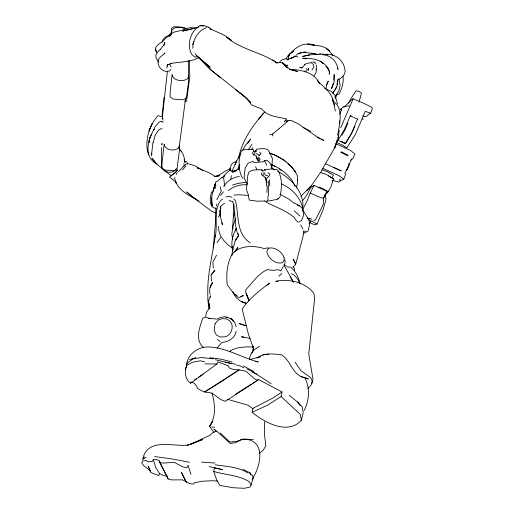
<?xml version="1.0" encoding="UTF-8"?>
<svg xmlns="http://www.w3.org/2000/svg" width="514" height="514" viewBox="0 0 514 514"><rect width="100%" height="100%" fill="white"/><g stroke="black" fill="none" stroke-linecap="round" stroke-linejoin="round"><path stroke-width="0.77" d="M161.621 147.518L161.602 166.478C162.514 172.967 173.359 174.458 176.289 168.727M263.181 175.37L263.187 172.691M213.535 190.97L213.561 189.57L216.021 181.487L217.499 181.23L221.99 177.362M300.054 283.747C298.666 277.656 295.736 270.942 290.474 267.126L286.773 266.907M224.534 203.171L220.705 206.281L220.455 216.651L222.427 224.869L222.061 222.748M339.503 123.007L339.568 120.784M220.705 206.281L220.455 216.651L219.349 210.464M316.341 69.422L316.476 65.066M215.861 207.592L215.565 221.399L213.246 247.921M261.677 173.07L261.568 174.85L265.083 177.291L267.113 182.425M266.856 192.487L267.254 186.049M288.386 59.406L288.56 56.701L289.832 53.996L293.854 50.391L291.252 52.993C296.713 45.785 305.702 41.833 314.459 45.2L307.7 44.146C315.069 45.945 324.43 44.622 329.577 51.278L326.692 48.785L329.249 50.873L332.924 55.518M302.9 207.058C303.838 191.137 290.558 178.165 277.631 171.194M233.973 204.032L233.215 214.081L233.613 217.139M218.585 226.333L218.823 230.638L220.609 236.202M151.591 154.091L152.941 142.532M231.949 255.49L232.514 250.138L235.283 240.655L238.483 235.797L238.143 233.594M162.006 116.318L164.075 97.313M170.924 34.477L171.612 28.186L174.445 26.677L184.192 27.448L186.563 29.054M162.173 118.965L167.403 71.228M171.483 33.937L171.657 32.363A7.858 4.748 7.8 0 1 171.907 31.148M271.655 168.695L272.446 158.73L269.683 152.549L267.563 149.362L263.528 148.514L256.447 149.195L255.329 151.99L255.991 150.782L254.899 151.964L253.678 151.444M179.129 147.524L185.638 98.001M188.336 77.479L188.677 74.89L188.24 60.517M213.394 190.848L215.225 183.761C212.835 190.925 210.393 198.436 212.237 206.024L211.691 197.582M192.769 48.335C192.994 39.514 198.031 30.48 206.673 27.531M162.109 42.392C162.263 37.548 167.86 36.404 170.982 33.937L169.267 35.138L173.706 32.183L182.419 30.133L186.293 28.623L190.501 27.608L195.281 27.987M338.623 134.906L339.311 130.177M333.817 80.049L334.196 74.472L334.177 81.732L331.485 88.704L333.31 83.48M151.501 155.96L151.906 153.32M269.464 176.026L269.811 173.995L267.929 172.62M257.045 380.341L258.375 379.454L282.058 391.957L273.172 397.855L252.862 408.431L252.181 412.267C264.479 422.572 288.142 435.442 301.397 420.169L303.196 412.697L302.283 406.979L297.657 402.07L289.215 395.35M216.497 205.915L216.805 204.084M309.762 223.718L308.092 231.069L305.849 231.904L303.466 230.78L303.832 232.611L303.132 235.958L295.704 264.299L293.044 267.119L293.096 266.451L294.368 268.462L294.554 270.615M338.039 137.534L338.732 135.349L338.186 138.568L334.569 148.475L337.576 138.992M337.428 81.797L337.769 79.882L338.385 79.381M230.69 179.425L231.371 175.64M325.998 88.768L326.827 84.206L328.298 81.161L326.454 85.382M296.482 187.951L297.497 182.476L297.381 175.717C292.273 164.461 281.209 157.001 269.786 153.146M238.515 158.306C241.946 140.72 252.824 125.133 264.678 112.097M336.888 84.572L337.203 83.075M267.704 198.038L268.379 194.896L268.327 180.96M252.181 412.267L267.614 405.161L281.081 396.532L282.058 391.957M162.148 143.245L161.826 144.717L161.737 143.933M155.536 49.138L156.083 51.002L155.536 49.138L156.005 47.025L157.49 45.129L163.092 40.998L166.799 37.008L171.014 35.151L169.44 36.417M249.836 473.49L252.413 475.456L253.235 477.808L251.089 485.075L249.926 487.105L244.323 488.3L233.459 487.767L219.825 485.415L216.934 480.436L213.676 471.454L214.492 467.766L222.658 469.732L209.185 466.551M297.323 180.665L297.651 179.187M337.589 135.092C339.555 124.516 344.181 107.876 332.924 101.117M312.075 383.405L313.02 379.377L308.76 353.947L314.497 299.758L314.131 294.008C306.922 282.494 288.386 278.37 275.812 281.286L278.125 281.357M186.402 366.424C186.569 355.129 197.17 346.911 207.964 346.956C225.89 347.297 241.304 357.558 258.253 361.952L255.477 361.374M183.781 164.159L183.941 163.491M308.278 69.917L308.651 68.356L308.111 70.489M237.474 169.903L239.826 164.268M205.677 316.213L206.699 312.043L209.577 307.815L208.761 302.714L209.885 308.394C208.196 304.262 207.862 299.463 210.785 295.788L210.367 297.124M215.16 188.4L215.899 185.419M234.705 212.507L233.215 218.386L232.701 227.458L233.08 228.903M229.61 170.693L230.195 168.419L229.976 170.719L230.214 167.705L231.409 164.461L233.51 162.469L236.157 161.589M337.017 94.146L335.398 98.45M164.056 45.161L164.833 42.366L163.863 44.943L160.143 49.672L160.606 49.177L157.477 52.132L155.87 54.85L156.031 57.966L158.755 62.175M249.335 359.222L250.543 354.994L253.71 349.957L259.506 346.391M284.139 265.847L285.109 262.461L284.897 259.609M362.852 115.811L365.274 116.588L366.855 116.273L368.03 114.828L370.555 113.26L372.316 108.814L371.75 107.342L363.918 103.359L352.758 98.72L343.763 107.432M153.243 142.667L155.183 135.182L158.787 129.856L160.882 128.802L162.212 128.789M253.762 347.162L251.944 353.015L253.71 349.957M300.889 196.303L311.182 185.959L320.46 172.486L321.012 172.524L321.205 171.091L334.363 148.456L337.062 140.695M338.019 137.636L338.732 135.349M258.375 379.454L257.437 380.527L254.064 378.458L246.026 371.294L238.939 369.932L233.536 369.476L229.083 367.94L228.608 365.949L217.724 361.811L216.959 363.996L190.63 383.219C183.903 378.734 184.558 369.296 187.552 362.755L192.988 358.945L201.321 357.532L213.406 358.849M236.189 331.17C235.084 338.09 228.46 341.919 221.945 342.42L217.133 348.062M359.08 102.125L361.438 93.124L359.459 91.531L356.491 90.817L355.926 90.991L352.456 96.234L348.466 103.025M340.866 110.06L341.341 108.647L340.872 109.591M238.849 169.247L239.363 167.776M185.316 369.874L186.968 365.216L192.185 362.364L200.492 360.783L204.649 361.888M192.583 44.795L193.727 41.647M220.5 201.359L220.879 200.338L222.588 199.111M323.499 198.096L324.764 194.633M336.426 86.815L335.301 89.886L337.325 85.24L337.769 79.882C342.016 78.314 346.16 74.029 344.907 69.172M235.669 218.63L232.964 225.884L231.814 234.178L232.694 239.672M313.624 220.545L315.423 219.96L321.867 207.341L323.512 203.55L323.679 198.552L327.032 191.433L313.983 185.406L310.578 187.796L306.8 195.121L302.669 200.563M286.195 59.129C287.14 55.602 290.179 53.205 293.173 51.4M217.718 481.091L212.982 480.751L202.812 481.175L194.298 482.774L193.219 484.169L189.833 483.693L182.425 479.851L171.772 479.909L168.129 478.984L159.334 460.994L156.513 459.4L153.294 459.702L155.787 467.644L159.591 473.516L158.813 475.566L150.878 472.591L148.167 466.192L149.908 469.642M166.722 67.912L167.66 65.477M308.464 219.793L309.312 218.264L311.921 219.298M235.457 230.773L236.202 228.852M341.527 109.9L339.568 114.204M353.131 98.836L340.692 127.857M306.55 71.208L307.295 69.371L306.055 68.497M238.56 169.549L239.351 167.603M283.253 266.528L280.824 270.846L278.376 269.721L273.037 270.377L267.351 269.625C258.413 273.442 252.734 282.636 245.975 289.427L245.724 292.614L249.136 300.439L246.232 293.578L248.872 300.741M155.042 126.72L153.641 130.113L154.059 129.245C148.006 139.519 143.085 157.637 157.053 163.889L153.692 161.621L171.117 175.762M304.037 410.609C309.37 400.554 310.186 387.929 304.808 377.739C292.402 375.67 291.136 360.558 281.492 354.827C273.307 353.812 263.823 352.617 256.916 358.117M313.983 185.406L310.257 192.994L317.742 196.457L323.679 198.552M347.933 123.142L344.978 130.042L341.816 135.31M310.597 222.992L314.761 224.907L316.977 224.033L322.882 210.329L326.03 199.393L325.163 194.722M216.837 199.753L221.444 190.546L220.699 189.634L220.365 186.768M353.516 117.353L350.375 115.701L344.341 129.554L338.122 140.264L345.53 143.702L351.833 133.03L354.866 126.123M346.359 170.179L347.258 169.626L349.398 164.769L348.62 163.696M332.667 180.42L338.899 182.149L340.576 180.658L339.426 179.752L341.11 180.35L343.802 179.315L345.607 174.349L344.83 173.501L351.756 158.665M272.195 135.992L273.037 134.096M214.113 187.88L214.743 186.466M232.039 171.194L236.87 160.625L240.43 154.213M235.097 164.493L236.87 160.625M289.832 53.996L288.56 56.701M176.283 174.503L177.24 172.473M210.149 287.499L212.513 282.572C209.744 285.912 209.063 290.159 210.091 294.297M218.527 217.133L220.14 213.811M153.294 459.702L152.562 461.186L147.916 461.855L146.22 460.39L142.918 461.045L141.684 462.793L143.528 465.543L150.602 471.017M150.313 136.949L149.638 138.305L149.034 142.487L149.356 138.825L151.386 134.79M190.63 383.219L191.221 382.037L194.247 383.264L196.901 386.496L197.421 388.359L200.833 390.441L204.636 391.989L211.8 393.03L220.802 399.545L225.325 401.318L257.437 380.527M236.286 228.235C232.829 234.827 230.58 242.775 232.604 250.106M302.309 210.406L307.25 200.595L310.257 192.994M253.119 152.041L252.458 153.313L253.897 154.817L256.242 156.108L257.379 159.424L258.709 161.589L260.033 159.301L259.422 157.837M272.439 168.746L270.023 163.079L267.151 160.368L264.485 160.387L263.785 161.692L254.044 162.585L252.939 161.338L248.159 163.163L245.133 168.155L244.047 178.005L246.707 182.791M304.487 71.909L305.123 70.746M216.529 255.252L212.886 261.909L213.316 267.987M252.098 479.89L253.235 477.808M253.016 477.84C260.103 466.673 265.944 442.76 247.337 439.444L240.661 439.817L235.81 442.644L230.388 443.454C224.689 438.68 219.741 433.353 213.927 429.023L215.938 430.95M235.887 250.89L237.789 247.491L234.455 252.13M242.711 150.133L245.416 145.327L250.536 139.198L247.767 143.335M219.651 201.719C213.644 212.198 217.897 225.203 215.193 236.562L215.366 235.348C212.802 253.543 208.009 271.45 207.752 289.935L207.849 299.803L208.928 308.824M312.011 70.026L313.958 66.685L313.347 64.263L311.702 63.312M309.576 223.41L310.533 221.772L308.561 220.692M251.796 149.568L252.882 147.717M326.506 193.283L327.457 192.756L330.99 186.768L333.066 180.073L332.571 180.375M314.041 75.905L315.802 72.982L316.341 70.945L316.001 69.191M268.379 198.77L266.837 201.302L277.014 199.4L279.873 197.337C281.923 188.22 282.559 178.352 277.778 169.928L272.638 168.997L264.665 169.44L263.978 170.577L262.648 171.149M224.952 175.351L223.584 177.6L224.483 184.346M310.058 187.064L306.415 190.797L311.182 185.959M332.802 93.33L334.935 89.854L333.413 92.006M279.777 62.162C281.074 59.592 284.248 58.847 286.934 58.731M166.928 65.972L167.975 64.385M248.493 149.542L251.995 144.267M235.283 240.655L238.483 235.797C233.484 224.939 236.434 212.353 232.566 201.257M301.936 67.906L299.9 67.405L301.936 67.906L305.027 64.546M217.004 242.672L221.155 236.768L224.085 240.841L227.875 244.863L232.649 248.217M172.023 30.14C174.837 26.002 181.217 26.702 185.027 29.035M258.671 119.299L263.464 113.074M211.061 275.022L214.878 270.351L211.061 275.022L211.466 281.184M222.087 177.96C224.284 175.197 226.841 172.537 229.655 170.513L231.84 171.001M220.525 195.448L223.429 191.825M142.551 459.998L143.708 458.559L146.143 457.479M334.698 97.159L338.925 90.862L340.069 85.395L338.771 78.687M182.457 169.986L185.882 165.983M170.944 69.416L169.704 70.842C161.627 74.106 153.93 62.644 160.567 56.791M286.632 65.927L287.377 65.072L286.144 65.991M307.957 388.52L311.221 384.793L312.146 381.073L310.681 377.546L301.114 370.845L295.049 362.184M144.428 456.875L142.751 458.784C147.91 437.298 173.019 446.942 188.175 445.085M309.075 223.307L310.533 221.772M253.286 155.132L254.751 153.551M155.569 126.206L158.865 122.383L160.747 121.265L162.154 121.85M340.371 109.585L343.281 106.771L349.404 105.807M308.573 218.977L309.312 218.264M266.04 178.923L267.833 177.202M284.589 65.773L285.688 64.725M296.282 55.281L298.403 53.327L301.525 52.666M178.544 171.47C181.808 169.26 183.305 164.975 187.186 163.645L187.649 164.062M183.652 166.305L185.56 164.583M286.137 66.248L287.095 65.4M288.181 120.822L279.038 128.744M259.255 453.509L263.213 450.213L265.828 445.856L264.633 436.052L264.421 421.737M278.749 276.217L281.826 273.666M228.479 190.578C233.33 186.383 240.353 184.173 246.675 184.847M266.657 285.508L269.561 283.15C259.435 290.519 249.29 298.615 242.152 309.1L248.403 334.094L253.743 349.102M278.98 128.898L272.304 134.141L269.657 134.739M286.247 120.167L284.422 121.587L286.664 119.042C278.235 116.819 267.633 116.665 261.87 109.064L251.629 104.946L246.958 98.791L244.304 96.272L210.888 69.917L196.772 55.698L210.239 67.205L200.614 59.373L196.316 55.486L194.973 53.43M208.665 27.268L204.913 25.809L199.997 25.7C190.373 31.187 186.64 44.339 191.504 54.169L194.825 57.157L197.877 56.701M160.966 56.456L164.93 53.257L164.512 52.981M199.214 57.401C190.591 62.412 179.855 61.635 170.288 63.614M224.914 185.554L223.77 186.389C227.149 180.864 232.964 177.118 239.44 176.508M258.613 155.986L261.022 153.654L259.743 152.118M304.629 64.623L306.472 63.318M185.65 161.672L186.145 161.325L185.117 161.929M170.866 175.884L175.563 172.216L177.658 169.89L175.158 172.749L169.453 177.073L172.408 179.283L173.173 179.129M251.057 384.35L235.598 394.206M252.387 383.457L255.715 381.234M194.536 379.859L196.521 378.548M198.507 377.237L203.146 374.186M350.664 160.162L352.893 158.704L354.943 154.046L350.439 150.377L336.111 143.753M184.648 162.739L185.104 162.456L184.179 159.263L184.577 161.088C184.481 156.333 182.464 151.848 178.917 148.674M293.282 57.35L295.704 55.981M277.56 199.098L278.652 198.488M298.737 222.067L301.493 220.615L303.71 214.91L302.534 208.588L299.527 205.767L294.509 203.094M295.267 56.135L290.77 58.455L292.62 57.619L288.277 59.149M298.75 53.861L300.78 52.897L305.734 51.908M167.191 65.15L171.001 63.402M190.334 444.43L209.821 435.339L212.995 432.486L216.105 431.33M258.33 357.564L260.367 356.652L249.573 359.633M230.317 168.888C224.875 170.571 220.872 174.805 215.443 176.527L214.325 176.43L219.504 175.724L215.443 176.527L208.883 172.678L197.106 167.789L199.156 168.849M232.501 172.28L236.318 170.609L233.215 171.978L231.872 171.419L236.922 169.774M190.347 444.488L202.458 439.573L187.096 445.252L188.31 445.13M230.49 350.574L237.05 347.991L245.229 346.924L253.511 346.937M205.728 316.99L202.67 318.179C199.631 327.733 194.62 339.825 203.64 347.747M229.244 351.64L230.747 351.094M240.725 296.527L243.392 295.589L239.395 297.548L237.571 296.925L232.174 291.432L227.233 284.756C226.096 274.2 227.053 262.236 232.874 253.068C240.828 245.242 254.051 245.396 264.048 248.525L268.565 247.806M189.505 359.768L195.853 357.603M232.476 185.111L237.776 183.459L244.523 182.399L247.24 182.984L247.247 184.333M303.209 233.292L305.914 232.579M198.642 27.101L182.605 31.091L192.756 28.823M346.05 169.89L347.258 169.626M309.775 54.934L302.618 56.444L309.023 54.895L320.71 54.208M226.006 196.952L228.711 196.393L231.872 197.203M307.199 63.383L312.094 62.412M225.858 317.453L227.329 317.189L229.886 318.507M287.352 59.952L288.444 59.759L287.024 59.001M262.551 354.859L268.552 354.133M327.572 191.786L328.382 191.69L322.792 188.593L318.802 187.057M254.224 151.386L256.57 151.2M233.992 195.089L238.702 194.774L248.275 195.404M298.081 205.857L299.527 205.767L297.503 204.99M213.111 191.998L211.646 192.069C210.046 196.778 209.262 202.484 212.121 206.866L216.33 208.986M322.548 54.76C332.532 52.389 342.844 58.307 344.733 68.69M323.21 54.747L326.859 54.619L319.535 53.732M216.959 363.996L205.002 363.873M211.774 427.121L214.685 427.038M265.018 201.006L257.533 201.192L249.496 200.145L248.532 197.524L248.333 194.742L246.437 189.364L247.819 175.377L248.892 172.106L252.001 170.314L256.428 169.8L261.799 169.774L262.526 170.892M199.997 25.7L203.801 25.816M336.567 94.499L339.246 93.978C341.791 88.408 344.059 82.324 342.941 76.117M287.326 120.449L291.624 120.623L298.679 124.099L316.669 136.57L323.814 140.354L321.006 139.275M324.238 54.568L327.367 54.722M253.267 439.573L243.321 438.995L236.601 441.507L229.777 442.027L220.262 432.981M184.693 101.213L186.543 101.342L189.814 76.721L189.313 60.755M201.527 462.105L214.891 463.043M245.724 303.125L242.03 301.795L245.724 303.125C239.82 301.782 234.872 297.51 232.791 291.798M362.28 119.036L363.321 119.158M154.624 456.567L172.897 459.079L189.383 462.253M326.127 192.596L327.457 192.756M303.742 52.21L317.71 54.266M159.334 460.994L159.745 462.632L163.317 463.082L174.278 462.292L182.598 466.821L186.82 467.779L188.124 465.318L190.887 474.364M209.892 357.712L220.75 359.113L232.065 361.959M215.398 359.729L231.326 363.636M215.122 464.791C226.263 466.461 238.316 466.853 248.114 473.073M370.555 113.26L365.293 111.281L355.315 134.649L346.828 147.82L341.733 144.742L337.216 142.731M208.735 318.282L217.461 319.149L220.307 317.498L225.171 316.669L227.895 317.723M289.684 69.268C301.371 69.878 313.437 71.941 319.644 83.242L318.641 82.24M306.383 58.898L302.727 58.313C313.238 57.799 326.249 60.549 329.602 72.127L329.217 74.222L329.506 71.433L329.602 72.127L327.187 67.199L327.861 68.478M168.129 478.984L166.922 476.176L163.619 475.636L159.591 473.516M243.835 337.165L241.516 336.779L250.01 338.379M225.081 362.055L235.849 364.259M322.747 54.606C330.92 55.216 337.075 61.59 338.026 69.531L337.306 68.24M213.676 471.454C225.595 475.058 238.714 475.032 249.515 481.843L251.089 485.075M232.277 201.533L229.096 200.499M312.923 61.815L315.043 62.342M289.735 69.499L297.754 71.51L289.999 69.339L282.514 62.811L275.845 62.329L277.13 63.068C261.568 52.197 241.432 49.794 226.635 37.259L231.628 40.677C225.511 34.534 217.287 32.388 209.898 28.79L211.177 29.491L209.911 27.929L208.588 27.21M311.407 53.064L316.046 54.253M236.633 365.049L240.417 366.058L243.912 367.831M206.101 317.267L210.149 318.686M227.284 399.237L247.96 405.199L253.074 408.823M246.354 325.728L238.984 323.486L244.992 325.638M269.831 153.275L274.315 154.765L284.236 160.349L286.022 161.949M296.09 56.367L298.043 57.048M301.108 376.454L308.394 379.036L304.808 377.739M264.71 200.961L266.303 201.527L266.631 202.522C276.159 207.116 286.298 210.759 294.496 217.685L295.049 219.221L297.902 222.177M322.233 169.8L327.714 171.817L333.47 175.203L331.98 177.979L327.855 175.293L324.148 173.629M320.46 172.486L323.55 173.713M188.426 163.818L195.14 165.842L202.747 170.365M291.284 273.731L293.667 274.688L297.779 279.006L299.694 283.747M283.921 264.928L286.407 265.956M302.842 127.414L310.816 131.346M354.236 117.655L357.84 119.171L357.352 119.409L351.602 133.12L345.177 143.509L341.206 141.446L345.53 143.702M324.662 88.466L331.485 91.466L335.122 95.553L337.512 103.822M255.876 153.493L258.831 154.798L259.557 155.646M333.946 167.487L341.187 170.764M341.257 171.014L325.76 163.876M323.055 168.393L339.201 175.814L343.802 179.315M316.977 224.033L308.773 219.651M215.501 213.014L211.633 211.19L192.242 196.721L186.82 192.024L192.242 196.721L196.933 199.805M272.034 168.463L274.829 169.832M279.957 194.17L289.138 199.303L294.059 203.203M243.058 469.372L250.048 472.841L250.787 474.975M341.11 151.701L348.222 155.26M340.679 152.292L347.779 155.845M252.284 372.078L255.773 373.845M231.165 319.162L232.444 319.824L234.757 322.689L236.112 326.583M243.43 365.955L253.942 371.558M247.022 368.866L256.891 374.121M198.937 201.122C189.486 195.538 176.051 189.839 174.676 177.484M328.285 175.846L333.901 179.219L332.391 178.326M274.9 166.459L271.643 164.621C281.415 168.836 291.162 175.981 294.94 186.235M281.421 183.761C292.087 188.799 301.358 197.935 303.003 210.027M161.319 116.633L158.614 115.759L157.432 116.138C153.834 120.706 150.808 125.384 149.073 131.057L152.234 123.437C147.531 132.811 144.929 144.864 148.591 154.836M172.922 179.926L174.651 180.967M256.473 374.198L271.116 383.688M317.601 137.424L319.605 138.735M272.613 59.836L277.13 63.068M162.18 121.612L163.06 122.255M235.399 89.635L244.304 96.272L250.793 102.62L246.958 98.791L239.736 92.854M233.819 321.533L230.458 318.32L232.444 319.824M217.602 339.555L220.159 341.54M320.479 61.23L322.882 63.235M230.458 318.32L231.917 319.483M210.888 69.917L200.254 58.834L210.888 69.917L220.416 77.678M235.181 294.349L236.954 295.788M286.022 120.861L286.896 121.587M279.455 169.035L281.203 170.507M317.222 80.698C323.595 87.02 331.858 92.552 333.567 102.08M250.17 242.833C235.958 233.716 239.023 215.308 235.553 200.955L233.78 198.86M287.808 163.555L291.374 166.754L295.216 171.689L294.657 170.564L295.126 171.965M294.291 210.824L299.932 216.034M281.081 396.532L300.272 414.393L301.397 420.169M321.629 62.136L323.267 63.742M307.096 217.852L308.753 219.613L302.605 209.84M181.262 151.296L178.981 148.745M325.927 66.409L326.891 67.443M268.912 177.086L267.685 175.711L265.23 175.056L264.28 172.633M213.85 432.358L209.673 426.299L212.565 421.281L209.673 426.299C216.375 416.346 215.013 404.049 212.025 393.069M314.478 62.4L315.718 63.903M256.563 158.575L257.855 160.143L256.242 156.108L257.244 158.967M186.858 162.244L187.719 163.33M174.94 181.648L176.096 183.132M350.375 115.701L350.933 116.427M297.657 402.07L300.131 405.565M325.555 193.81L325.876 194.273M169.896 64.321L171.188 67.032M290.159 276.866L293.385 282.154M175.756 181.808L176.604 183.145M166.922 476.176L159.745 462.632M300.696 224.965L302.804 228.91M284.146 265.346L293.314 281.878M264.665 169.44L265.346 170.828M254.391 152.15L253.061 149.298L245.788 149.452L241.76 150.326C238.162 158.595 237.943 170.16 242.563 178.229M264.485 160.387L266.779 165.367M255.625 166.703L256.794 169.524M266.297 180.658L265.083 177.291L266.13 179.881L266.599 185.927M334.396 105.396L332.372 98.874L333.856 103.121L335.346 111.024M162.437 117.879L163.131 120.109M155.928 50.481L156.468 52.685M250.048 472.841L250.324 473.992M258.439 157.387L258.921 160.085M232.9 250.042L232.463 246.257L232.816 250.106M261.799 169.774L261.922 170.879M252.92 346.185L253.209 349.167M269.407 179.778L269.805 185.766M161.981 163.208L161.974 167.962L164.743 170.095L174.291 170.661L177.022 168.855L179.527 149.908L179.437 145.154A7.671 5.281 7.4 0 1 171.849 150.011A7.671 5.281 7.4 0 1 164.159 144.196L161.981 163.208M284.069 257.437L284.036 260.765L282.237 262.782C275.427 264.369 268.411 258.523 266.83 252.111L267.389 249.579L269.876 247.915C276.012 247.536 281.82 251.854 284.069 257.437M172.126 74.703L170.128 92.154L170.166 96.908L173.173 99.086L183.459 99.793L186.383 98.033L188.683 80.634L188.542 75.899A8.256 5.249 7.8 0 1 180.44 80.621A8.256 5.249 7.8 0 1 172.126 74.703M215.07 323.672L214.107 330.367L216.336 335.025L220.204 336.985L225.53 336.773C230.818 335.012 233.324 328.909 231.711 323.756L229.623 320.749L226.25 318.879L222.177 318.635L218.347 320.029L215.07 323.672M238.939 369.932L222.658 380.803L204.636 391.989L238.939 369.932M284.191 64.141L282.514 62.811L287.429 68.073L284.191 64.141M155.003 161.878L152.035 158.453L155.003 161.878M295.094 262.705L293.186 259.114L295.704 264.299L295.094 262.705M186.209 482.1L181.577 472.604L186.209 482.1"/></g></svg>
